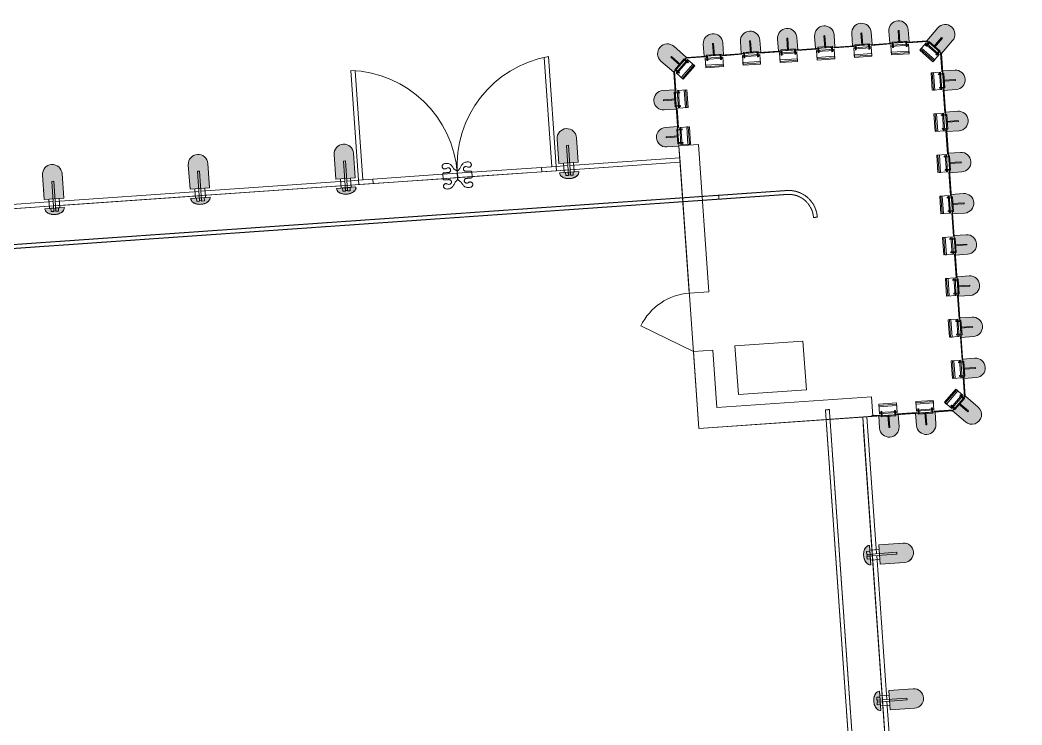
# Model space of a CAD drawing. Header units: millimetres. Extents: x 306 to 836129804, y -168137 to 818603917.
# Drawn here: x 833840866 to 833851151, y 817964798 to 817972034 of the extents above; entities that cross this region are included whole.
import ezdxf

# ---------------------------------------------------------------- set-up
doc = ezdxf.new("R2010")
doc.units = ezdxf.units.MM
doc.header["$LTSCALE"] = 3
doc.linetypes.add('Overhead', pattern=[1.8, 1.2, -0.6])
for name, color, linetype, lineweight in [('A-200-M_WALL_INT', 251, 'Continuous', 13), ('A-214-M_CURT_WALL', 251, 'Continuous', 13), ('A-215-M_CURT_PANEL', 251, 'Continuous', 13), ('A-325-M_DOOR', 251, 'Continuous', 13), ('A-325-M_DOOR__FRAME', 251, 'Continuous', 13), ('A-770-ME_FFE_SA', 251, 'Continuous', 13), ('A-770-MH_FFE_SA', 251, 'Overhead', 13), ('A-810-M_ROOMS', 251, 'Continuous', 13), ('S-280-M_COLUMN', 253, 'Continuous', 9), ('Z-060-M_DETAIL', 253, 'Continuous', 5), ('Z-060-M_LINE_MEDIUM', 253, 'Continuous', 9)]:
    doc.layers.add(name, color=color, linetype=linetype, lineweight=lineweight)
doc.layers.add('UAJ-00XREF', color=7, linetype='Continuous')
doc.layers.get('A-770-ME_FFE_SA').off()

# ---------------------------------------------------------------- blocks, each defined once
blk = doc.blocks.new('System Panel - ARC_Glazed-33859204-0300')
at = {"layer": 'A-215-M_CURT_PANEL', "lineweight": 9}
for p, q in [((-709, 44), (699, 44)), ((-709, 0), (-709, 44)), ((699, 0), (-709, 0))]:
    blk.add_line(p, q, dxfattribs=at)
blk = doc.blocks.new('System Panel - ARC_Glazed-33040137-0300')
at = {"layer": 'A-215-M_CURT_PANEL', "lineweight": 9}
for p, q in [((-740, 44), (740, 44)), ((740, 0), (-740, 0))]:
    blk.add_line(p, q, dxfattribs=at)
blk = doc.blocks.new('System Panel - ARC_Glazed-33859203-0300')
at = {"layer": 'A-215-M_CURT_PANEL', "lineweight": 9}
for p, q in [((-704.45, 44), (704.45, 44)), ((704.45, 0), (704.45, 44)), ((704.45, 0), (-704.45, 0))]:
    blk.add_line(p, q, dxfattribs=at)
blk = doc.blocks.new('Circular Mullion - Type A-V118-0300')
at = {"layer": 'Z-060-M_DETAIL'}
h = blk.add_hatch(dxfattribs=at)
h.set_pattern_fill('FP_74', color=256, style=0, pattern_type=2)
h.set_pattern_definition([(225, (43916.26, 48831.8), (502.894, -502.894), []), (225, (43154.26, 48831.8), (502.894, -502.894), [])])
h.paths.add_polyline_path([(10, -44), (10, -73), (-10, -73), (-10, 23), (10, 23), (10, 0)], flags=0)
at = {"layer": 'Z-060-M_LINE_MEDIUM', "lineweight": 5}
h = blk.add_hatch(color=256, dxfattribs=at)
h.paths.add_polyline_path([(100, -323), (97, -349), (81, -380), (71, -394), (50, -410), (26, -420), (0, -423), (-26, -420), (-50, -410), (-71, -394), (-87, -373), (-87, -373), (-97, -349), (-100, -323), (-100, -73), (100, -73)], flags=0)
h.paths.add_polyline_path([(100, 23), (-100, 24), (-94, 45), (-81, 63), (-62, 76), (-40, 84), (-10, 89), (10, 89), (20, 89), (40, 84), (65, 73), (88, 55), (94, 45), (100, 24)], flags=0)
at = {"layer": 'Z-060-M_DETAIL'}
for p, q in [((-100, 23), (100, 23)), ((-52, -73), (-52, 23)), ((-10, 57), (-39, 57)), ((-39, 57), (-39, 23)), ((-39, 23), (-10, 23)), ((-10, 23), (-10, 57)), ((39, 57), (10, 57)), ((10, 57), (10, 23)), ((10, 23), (39, 23)), ((39, 23), (39, 57)), ((52, -73), (52, 23)), ((100, -73), (-100, -73)), ((-100, -73), (-100, -323)), ((100, -323), (100, -73))]:
    blk.add_line(p, q, dxfattribs=at)
for centre, radius, start, end in [((-45, 21), 55.2, 130.5224, 177.4776), ((-11, -19), 107, 105.6955, 130.5224), ((0, -59), 149, 90.1513, 105.6955), ((0, -59), 149, 74.3045, 89.8487), ((11, -19), 107, 49.4776, 74.3045), ((45, 21), 55.2, 2.5224, 49.4776), ((0, -323), 100, 180, 360)]:
    blk.add_arc(centre, radius, start, end, dxfattribs=at)
at = {"layer": 'Z-060-M_LINE_MEDIUM'}
for p, q in [((10, 53), (-10, 53)), ((-10, 53), (-10, -252)), ((10, -252), (10, 53)), ((-10, -252), (10, -252))]:
    blk.add_line(p, q, dxfattribs=at)
blk = doc.blocks.new('Circular Mullion - CERAMIC_MULLIONS LEARNING CENTER-V119-0300')
at = {"layer": 'Z-060-M_DETAIL'}
h = blk.add_hatch(dxfattribs=at)
h.set_pattern_fill('FP_75', color=256, style=0, pattern_type=2)
h.set_pattern_definition([(225, (43916.26, 48831.8), (141.42136, -141.42136), [])])
h.paths.add_polyline_path([(81, -380), (71, -394), (50, -410), (26, -420), (0, -423), (-26, -420), (-50, -410), (-71, -394), (-87, -373), (-97, -349), (-100, -323), (-99, -330), (-97, -349), (-87, -374), (-71, -394), (-50, -410), (-26, -420), (0, -423), (26, -420), (50, -410), (71, -394), (76, -387)], flags=0)
h.paths.add_polyline_path([(87, -373), (87, -374), (87, -374)], flags=0)
h.paths.add_polyline_path([(-10, 23), (-10, 23), (-10, 23)], flags=0)
at = {"layer": 'A-214-M_CURT_WALL', "lineweight": 9}
for p, q in [((-100, 23), (-10, 23)), ((10, 23), (100, 23))]:
    blk.add_line(p, q, dxfattribs=at)
for centre, radius, start, end in [((-51, 23), 48.6, 153.7925, 177.959), ((-51, 23), 48.6, 147.1683, 150.7998), ((-33, 11), 70.7, 125.0086, 130.3805), ((-10, -22), 111, 120.1411, 125.0086), ((-10, -22), 111, 108.2158, 116.6136), ((1, -62), 152, 100.5508, 104.7675), ((1, -62), 152, 90.2629, 97.5152), ((-1, -62), 152, 82.4848, 89.7371), ((-1, -62), 152, 75.2325, 79.4492), ((10, -22), 111, 63.3864, 71.7842), ((10, -22), 111, 54.9914, 59.8589), ((33, 11), 70.7, 49.6195, 54.9914), ((51, 23), 48.6, 29.2002, 32.8317), ((51, 23), 48.6, 2.041, 26.2075)]:
    blk.add_arc(centre, radius, start, end, dxfattribs=at)
blk = doc.blocks.new('Circular Mullion - Type A-V120-0300')
at = {"layer": 'Z-060-M_LINE_MEDIUM', "lineweight": 5}
h = blk.add_hatch(color=256, dxfattribs=at)
h.paths.add_polyline_path([(100, -73), (100, -323), (97, -349), (87, -373), (71, -394), (50, -410), (26, -420), (0, -423), (-26, -420), (-50, -410), (-71, -394), (-87, -373), (-87, -373), (-97, -349), (-100, -323), (-100, -73), (10, -73)], flags=0)
h.paths.add_polyline_path([(100, 23), (-100, 24), (-94, 45), (-81, 63), (-62, 76), (-40, 84), (-10, 89), (10, 89), (20, 89), (40, 84), (65, 73), (85, 59), (94, 45), (100, 24)], flags=0)
at = {"layer": 'Z-060-M_DETAIL'}
for p, q in [((-100, 23), (100, 23)), ((-52, -73), (-52, 23)), ((-10, 57), (-39, 57)), ((-39, 57), (-39, 23)), ((-39, 23), (-10, 23)), ((-10, 23), (-10, 57)), ((39, 57), (10, 57)), ((10, 57), (10, 23)), ((10, 23), (39, 23)), ((39, 23), (39, 57)), ((52, -73), (52, 23)), ((100, -73), (-100, -73)), ((-100, -73), (-100, -323)), ((100, -323), (100, -73))]:
    blk.add_line(p, q, dxfattribs=at)
for centre, radius, start, end in [((-45, 21), 55.2, 130.5224, 177.4776), ((-11, -19), 107, 105.6955, 130.5224), ((0, -59), 149, 90.1513, 105.6955), ((0, -59), 149, 74.3045, 89.8487), ((11, -19), 107, 49.4776, 74.3045), ((45, 21), 55.2, 2.5224, 49.4776), ((0, -323), 100, 180, 360)]:
    blk.add_arc(centre, radius, start, end, dxfattribs=at)
at = {"layer": 'Z-060-M_LINE_MEDIUM'}
for p, q in [((10, 53), (-10, 53)), ((-10, 53), (-10, -252)), ((10, -252), (10, 53)), ((-10, -252), (10, -252))]:
    blk.add_line(p, q, dxfattribs=at)
blk = doc.blocks.new('Circular Mullion - CERAMIC_MULLIONS LEARNING CENTER-V121-0300')
at = {"layer": 'Z-060-M_DETAIL'}
h = blk.add_hatch(dxfattribs=at)
h.set_pattern_fill('FP_76', color=256, style=0, pattern_type=2)
h.set_pattern_definition([(225, (42416.26, 48831.8), (141.42136, -141.42136), [])])
h.paths.add_polyline_path([(87, -373), (87, -374), (71, -394), (50, -410), (26, -420), (0, -423), (-26, -420), (-50, -410), (-71, -394), (-87, -373), (-97, -349), (-100, -323), (-100, -323), (-97, -349), (-87, -374), (-71, -394), (-50, -410), (-26, -420), (0, -423), (26, -420), (50, -410), (71, -394), (87, -374)], flags=0)
at = {"layer": 'A-214-M_CURT_WALL', "lineweight": 9}
for p, q in [((-100, 23), (-10, 23)), ((10, 23), (100, 23))]:
    blk.add_line(p, q, dxfattribs=at)
for centre, radius, start, end in [((-51, 23), 48.6, 153.7925, 177.959), ((-51, 23), 48.6, 147.1683, 150.7998), ((-33, 11), 70.7, 125.0086, 130.3805), ((-10, -22), 111, 120.1411, 125.0086), ((-10, -22), 111, 108.2158, 116.6136), ((1, -62), 152, 100.5508, 104.7675), ((1, -62), 152, 90.2629, 97.5152), ((-1, -62), 152, 82.4848, 89.7371), ((-1, -62), 152, 75.2325, 79.4492), ((10, -22), 111, 63.3864, 71.7842), ((10, -22), 111, 54.9914, 59.8589), ((33, 11), 70.7, 49.6195, 54.9914), ((51, 23), 48.6, 29.2002, 32.8317), ((51, 23), 48.6, 2.041, 26.2075)]:
    blk.add_arc(centre, radius, start, end, dxfattribs=at)
blk = doc.blocks.new('System Panel - ARC_Glazed-40916114-0300')
at = {"layer": 'A-215-M_CURT_PANEL', "lineweight": 9}
for p, q in [((-571.2, 44), (561.2, 44)), ((-571.2, 0), (-571.2, 44)), ((561.2, 0), (-571.2, 0))]:
    blk.add_line(p, q, dxfattribs=at)
blk = doc.blocks.new('System Panel - ARC_Glazed-40916108-0300')
at = {"layer": 'A-215-M_CURT_PANEL', "lineweight": 9}
for p, q in [((-561.2, 44), (571.2, 44)), ((571.2, 0), (-561.2, 0)), ((571.2, 0), (571.2, 44))]:
    blk.add_line(p, q, dxfattribs=at)
blk = doc.blocks.new('System Panel - ARC_Glazed-29530594-0300')
at = {"layer": 'A-215-M_CURT_PANEL', "lineweight": 9}
for p, q in [((-740, 44), (740, 44)), ((740, 0), (-740, 0))]:
    blk.add_line(p, q, dxfattribs=at)
blk = doc.blocks.new('DCW_04 - L_GF_CHECK IN DOUBLE DOOR-33040113-0300')
at = {"layer": 'A-325-M_DOOR', "lineweight": 9}
for p, q in [((-1017, 0), (-1138, 0)), ((-867, 0), (-1017, 0)), ((-1017, 0), (-1017, -45)), ((-1017, -45), (-1017, 0)), ((-867, -45), (-867, 0)), ((-150, 0), (-150, -45)), ((-1, -45), (-1, 0)), ((1, 0), (1, -45)), ((150, -45), (150, 0)), ((1018, 0), (868, 0)), ((868, 0), (868, -45)), ((1018, -45), (1018, 0)), ((1138, 0), (1018, 0)), ((1018, 0), (1018, -45)), ((-1138, -45), (-1017, -45)), ((-1017, -45), (-867, -45)), ((868, -45), (1018, -45)), ((1018, -45), (1138, -45))]:
    blk.add_line(p, q, dxfattribs=at)
at = {"layer": 'A-325-M_DOOR'}
for p, q in [((-1017, -45), (-972, -45)), ((-1017, -1174), (-1017, -45)), ((-972, -1168), (-972, -45)), ((-151, 0), (-1, 0)), ((0, -45), (-150, -45)), ((1, 0), (151, 0)), ((151, -45), (1, -45)), ((1018, -45), (973, -45)), ((973, -1168), (973, -45)), ((1018, -1174), (1018, -45))]:
    blk.add_line(p, q, dxfattribs=at)
at = {"layer": 'A-325-M_DOOR', "flags": 128}
for points in [[(-1, 0), (-1, 8), (-2, 16), (-5, 24), (-11, 29), (-18, 34), (-24, 40), (-29, 46), (-34, 53), (-38, 60), (-42, 67), (-47, 74), (-51, 81), (-56, 87), (-62, 93), (-69, 98), (-76, 102), (-84, 105), (-92, 107), (-100, 109), (-108, 109), (-116, 109), (-124, 108), (-132, 106), (-139, 102)], [(139, 102), (132, 106), (124, 108), (116, 109), (108, 109), (100, 109), (92, 107), (84, 105), (76, 102), (69, 98), (62, 93), (56, 87), (51, 81), (47, 74), (42, 67), (38, 60), (34, 53), (29, 46), (24, 40), (18, 34), (11, 29), (5, 24), (2, 16), (1, 8), (1, 0)], [(-139, 102), (-142, 100), (-144, 97), (-146, 95), (-148, 92), (-149, 89), (-150, 85), (-151, 82), (-151, 79), (-150, 75), (-150, 72), (-149, 69), (-147, 66), (-145, 64), (-143, 61), (-141, 59), (-138, 57), (-135, 55), (-132, 54), (-128, 54), (-125, 53), (-122, 53), (-118, 54), (-115, 55), (-112, 56)], [(-89, 14), (-92, 14), (-95, 14), (-98, 14), (-101, 14), (-103, 14), (-106, 14), (-109, 14), (-112, 14), (-115, 14), (-118, 14), (-121, 14), (-124, 14), (-127, 14), (-130, 14), (-132, 14), (-135, 13), (-138, 13), (-141, 13), (-144, 12), (-146, 10), (-148, 8), (-150, 6), (-150, 3), (-151, 0)], [(-112, 56), (-105, 59), (-97, 62), (-89, 62)], [(-89, 62), (-86, 62), (-84, 61), (-81, 60), (-78, 59), (-75, 57), (-73, 55), (-71, 52), (-69, 50), (-68, 47), (-67, 44), (-66, 41), (-66, 38), (-66, 35), (-67, 33), (-68, 30), (-69, 27), (-71, 24), (-73, 22), (-75, 19), (-78, 18), (-80, 16), (-83, 15), (-86, 15), (-89, 14)], [(89, 14), (86, 15), (83, 15), (80, 16), (78, 18), (75, 19), (73, 22), (71, 24), (69, 27), (68, 30), (67, 33), (66, 35), (66, 38), (66, 41), (67, 44), (68, 47), (69, 50), (71, 52), (73, 55), (75, 57), (78, 59), (81, 60), (84, 61), (86, 62), (89, 62)], [(89, 62), (97, 62), (105, 59), (112, 56)], [(151, 0), (150, 3), (150, 6), (148, 8), (146, 10), (144, 12), (141, 13), (138, 13), (135, 13), (132, 14), (130, 14), (127, 14), (124, 14), (121, 14), (118, 14), (115, 14), (112, 14), (109, 14), (106, 14), (103, 14), (101, 14), (98, 14), (95, 14), (92, 14), (89, 14)], [(112, 56), (115, 55), (118, 54), (122, 53), (125, 53), (128, 54), (132, 54), (135, 55), (138, 57), (141, 59), (143, 61), (145, 64), (147, 66), (149, 69), (150, 72), (150, 75), (151, 79), (151, 82), (150, 85), (149, 89), (148, 92), (146, 95), (144, 97), (142, 100), (139, 102)], [(-150, -45), (-150, -48), (-149, -51), (-148, -53), (-146, -55), (-143, -57), (-140, -58), (-137, -58), (-135, -58), (-132, -59), (-129, -59), (-126, -59), (-123, -59), (-120, -59), (-117, -59), (-114, -59), (-111, -59), (-108, -59), (-106, -59), (-103, -59), (-100, -59), (-97, -59), (-94, -59), (-91, -59), (-88, -59)], [(-112, -101), (-114, -100), (-118, -99), (-121, -98), (-124, -98), (-128, -99), (-131, -99), (-134, -100), (-137, -102), (-140, -104), (-143, -106), (-145, -109), (-146, -111), (-148, -114), (-149, -117), (-150, -120), (-150, -124), (-150, -127), (-149, -130), (-148, -134), (-147, -137), (-145, -140), (-143, -142), (-141, -145), (-138, -147)], [(-138, -147), (-131, -151), (-123, -153), (-115, -154), (-107, -154), (-99, -154), (-91, -152), (-83, -150), (-75, -147), (-68, -143), (-62, -138), (-56, -132), (-50, -126), (-46, -119), (-41, -112), (-37, -105), (-33, -98), (-28, -91), (-23, -85), (-17, -79), (-11, -74), (-4, -69), (-1, -61), (0, -53), (0, -45)], [(-88, -107), (-96, -107), (-104, -104), (-112, -101)], [(-88, -59), (-85, -60), (-82, -60), (-80, -61), (-77, -63), (-74, -64), (-72, -67), (-70, -69), (-68, -72), (-67, -75), (-66, -78), (-65, -80), (-65, -83), (-65, -86), (-66, -89), (-67, -92), (-68, -95), (-70, -97), (-72, -100), (-74, -102), (-77, -104), (-80, -105), (-83, -106), (-86, -107), (-88, -107)], [(1, -45), (1, -53), (2, -61), (5, -69), (11, -74), (18, -79), (24, -85), (29, -91), (34, -98), (38, -105), (42, -112), (47, -119), (51, -126), (56, -132), (62, -138), (69, -143), (76, -147), (84, -150), (92, -152), (100, -154), (108, -154), (116, -154), (124, -153), (132, -151), (139, -147)], [(89, -107), (86, -107), (84, -106), (81, -105), (78, -104), (75, -102), (73, -100), (71, -97), (69, -95), (68, -92), (67, -89), (66, -86), (66, -83), (66, -80), (67, -78), (68, -75), (69, -72), (71, -69), (73, -67), (75, -64), (78, -63), (80, -61), (83, -60), (86, -60), (89, -59)], [(89, -59), (92, -59), (95, -59), (98, -59), (101, -59), (103, -59), (106, -59), (109, -59), (112, -59), (115, -59), (118, -59), (121, -59), (124, -59), (127, -59), (130, -59), (132, -59), (135, -58), (138, -58), (141, -58), (144, -57), (146, -55), (148, -53), (150, -51), (150, -48), (151, -45)], [(112, -101), (105, -104), (97, -107), (89, -107)], [(139, -147), (142, -145), (144, -142), (146, -140), (148, -137), (149, -134), (150, -130), (151, -127), (151, -124), (150, -120), (150, -117), (149, -114), (147, -111), (145, -109), (143, -106), (141, -104), (138, -102), (135, -100), (132, -99), (128, -99), (125, -98), (122, -98), (118, -99), (115, -100), (112, -101)]]:
    blk.add_lwpolyline(points, dxfattribs=at)
at = {"layer": 'A-325-M_DOOR'}
for centre, start, end in [((-1135, -45), 275.9314, 0), ((1135, -45), 180, 264.0739)]:
    blk.add_arc(centre, 1135, start, end, dxfattribs=at)
at = {"layer": 'A-325-M_DOOR__FRAME'}
for p, q in [((-151, 0), (-867, 0)), ((-867, 0), (-867, -45)), ((-1, -45), (-1, 0)), ((1, 0), (1, -45)), ((868, 0), (151, 0)), ((868, -45), (868, 0)), ((-867, -45), (-150, -45)), ((151, -45), (868, -45))]:
    blk.add_line(p, q, dxfattribs=at)
blk = doc.blocks.new('Circular Mullion - Type A-V135-0300')
at = {"layer": 'Z-060-M_DETAIL'}
h = blk.add_hatch(dxfattribs=at)
h.set_pattern_fill('FP_93', color=256, style=0, pattern_type=2)
h.set_pattern_definition([(315, (-42207.8, 48076.6), (502.894, 502.894), []), (315, (-42207.8, 47314.6), (502.894, 502.894), [])])
h.paths.add_polyline_path([(10, 23), (10, -73), (-10, -73), (-10, 23), (0, 23)], flags=0)
at = {"layer": 'Z-060-M_LINE_MEDIUM', "lineweight": 5}
h = blk.add_hatch(color=256, dxfattribs=at)
h.paths.add_polyline_path([(0, 90), (28, 87), (40, 84), (65, 73), (85, 59), (94, 45), (100, 23), (-100, 24), (-94, 45), (-81, 63), (-62, 76), (-40, 84), (-10, 89)], flags=0)
h.paths.add_polyline_path([(28, -73), (100, -73), (100, -324), (97, -349), (87, -373), (71, -394), (50, -410), (26, -420), (0, -423), (-26, -420), (-50, -410), (-71, -394), (-87, -373), (-97, -343), (-100, -324), (-100, -323), (-100, -73), (10, -73)], flags=0)
at = {"layer": 'Z-060-M_DETAIL'}
for p, q in [((-100, 23), (100, 23)), ((-52, -73), (-52, 23)), ((-10, 57), (-39, 57)), ((-39, 57), (-39, 23)), ((-39, 23), (-10, 23)), ((-10, 23), (-10, 57)), ((39, 57), (10, 57)), ((10, 57), (10, 23)), ((10, 23), (39, 23)), ((39, 23), (39, 57)), ((52, -73), (52, 23)), ((100, -73), (-100, -73)), ((-100, -73), (-100, -324)), ((100, -324), (100, -73))]:
    blk.add_line(p, q, dxfattribs=at)
for centre, radius, start, end in [((-45, 21), 55.2, 130.5224, 177.4776), ((-11, -19), 107, 105.6955, 130.5224), ((0, -59), 149, 90.1513, 105.6955), ((0, -59), 149, 74.3045, 89.8487), ((11, -19), 107, 49.4776, 74.3045), ((45, 21), 55.2, 2.5224, 49.4776), ((0, -324), 100, 180, 360)]:
    blk.add_arc(centre, radius, start, end, dxfattribs=at)
at = {"layer": 'Z-060-M_LINE_MEDIUM'}
for p, q in [((10, 53), (-10, 53)), ((-10, 53), (-10, -252)), ((10, -252), (10, 53)), ((-10, -252), (10, -252))]:
    blk.add_line(p, q, dxfattribs=at)
blk = doc.blocks.new('Circular Mullion - CERAMIC_MULLIONS LEARNING CENTER-27652629-0300')
at = {"layer": 'Z-060-M_DETAIL'}
h = blk.add_hatch(dxfattribs=at)
h.set_pattern_fill('FP_94', color=256, style=0, pattern_type=2)
h.set_pattern_definition([(315, (-42207.78, 48076.61), (141.42136, 141.42136), [])])
h.paths.add_polyline_path([(95, 44), (99, 32), (96, 41)], flags=0)
h.paths.add_polyline_path([(71, -394), (71, -394), (71, -394)], flags=0)
h.paths.add_polyline_path([(-100, -73), (-100, -324), (-97, -349), (-87, -374), (-71, -394), (-50, -410), (-26, -420), (0, -423), (28, -419), (50, -410), (50, -410), (26, -420), (0, -423), (-26, -420), (-50, -410), (-71, -394), (-87, -373), (-97, -343), (-100, -323), (-100, -73)], flags=0)
at = {"layer": 'A-214-M_CURT_WALL', "lineweight": 9}
for p, q in [((-100, 23), (-10, 23)), ((10, 23), (100, 23))]:
    blk.add_line(p, q, dxfattribs=at)
for centre, radius, start, end in [((-51, 23), 48.6, 153.7925, 177.959), ((-51, 23), 48.6, 147.1683, 150.7998), ((-33, 11), 70.7, 125.0086, 130.3805), ((-10, -22), 111, 120.1411, 125.0086), ((-10, -22), 111, 108.2158, 116.6136), ((1, -62), 152, 100.5508, 104.7675), ((1, -62), 152, 90.2629, 97.5152), ((-1, -62), 152, 82.4848, 89.7371), ((-1, -62), 152, 75.2325, 78.9802), ((10, -22), 111, 63.3864, 71.7842), ((10, -22), 111, 54.9914, 59.8589), ((33, 11), 70.7, 49.6195, 54.9914), ((51, 23), 48.6, 29.2002, 32.8317), ((51, 23), 48.6, 2.041, 26.2075)]:
    blk.add_arc(centre, radius, start, end, dxfattribs=at)
blk = doc.blocks.new('Circular Mullion - Type A-V136-0300')
at = {"layer": 'Z-060-M_LINE_MEDIUM', "lineweight": 5}
h = blk.add_hatch(color=256, dxfattribs=at)
h.paths.add_polyline_path([(0, 90), (20, 89), (40, 84), (65, 73), (85, 59), (94, 45), (100, 23), (-100, 24), (-94, 45), (-81, 63), (-62, 76), (-40, 84), (-10, 89)], flags=0)
h.paths.add_polyline_path([(10, -73), (100, -73), (100, -324), (97, -349), (87, -373), (71, -394), (50, -410), (26, -420), (0, -423), (-26, -420), (-50, -410), (-71, -394), (-87, -373), (-97, -349), (-100, -324), (-100, -323), (-100, -73), (-10, -73)], flags=0)
at = {"layer": 'Z-060-M_DETAIL'}
for p, q in [((-100, 23), (100, 23)), ((-52, -73), (-52, 23)), ((-10, 57), (-39, 57)), ((-39, 57), (-39, 23)), ((-39, 23), (-10, 23)), ((-10, 23), (-10, 57)), ((39, 57), (10, 57)), ((10, 57), (10, 23)), ((10, 23), (39, 23)), ((39, 23), (39, 57)), ((52, -73), (52, 23)), ((100, -73), (-100, -73)), ((-100, -73), (-100, -324)), ((100, -324), (100, -73))]:
    blk.add_line(p, q, dxfattribs=at)
for centre, radius, start, end in [((-45, 21), 55.2, 130.5224, 177.4776), ((-11, -19), 107, 105.6955, 130.5224), ((0, -59), 149, 90.1513, 105.6955), ((0, -59), 149, 74.3045, 89.8487), ((11, -19), 107, 49.4776, 74.3045), ((45, 21), 55.2, 2.5224, 49.4776), ((0, -324), 100, 180, 360)]:
    blk.add_arc(centre, radius, start, end, dxfattribs=at)
at = {"layer": 'Z-060-M_LINE_MEDIUM'}
for p, q in [((10, 53), (-10, 53)), ((-10, 53), (-10, -252)), ((10, -252), (10, 53)), ((-10, -252), (10, -252))]:
    blk.add_line(p, q, dxfattribs=at)
blk = doc.blocks.new('Circular Mullion - CERAMIC_MULLIONS LEARNING CENTER-V137-0300')
at = {"layer": 'Z-060-M_DETAIL'}
h = blk.add_hatch(dxfattribs=at)
h.set_pattern_fill('FP_95', color=256, style=0, pattern_type=2)
h.set_pattern_definition([(315, (-43707.78, 48076.61), (141.42136, 141.42136), [])])
h.paths.add_polyline_path([(95, 44), (99, 32), (96, 41)], flags=0)
h.paths.add_polyline_path([(100, 23), (99, 23), (99, 23)], flags=0)
h.paths.add_polyline_path([(-100, -73), (-100, -324), (-97, -349), (-87, -374), (-71, -394), (-50, -410), (-26, -420), (0, -423), (26, -420), (50, -410), (71, -394), (71, -394), (50, -410), (26, -420), (0, -423), (-26, -420), (-50, -410), (-71, -394), (-87, -373), (-97, -349), (-100, -323), (-100, -73)], flags=0)
at = {"layer": 'A-214-M_CURT_WALL', "lineweight": 9}
for p, q in [((-100, 23), (-10, 23)), ((10, 23), (100, 23))]:
    blk.add_line(p, q, dxfattribs=at)
for centre, radius, start, end in [((-51, 23), 48.6, 153.7925, 177.959), ((-51, 23), 48.6, 147.1683, 150.7998), ((-33, 11), 70.7, 125.0086, 130.3805), ((-10, -22), 111, 120.1411, 125.0086), ((-10, -22), 111, 108.2158, 116.6136), ((1, -62), 152, 100.5508, 104.7675), ((1, -62), 152, 90.2629, 97.5152), ((-1, -62), 152, 82.4848, 89.7371), ((-1, -62), 152, 75.2325, 79.4492), ((10, -22), 111, 63.3864, 71.7842), ((10, -22), 111, 54.9914, 59.8589), ((33, 11), 70.7, 49.6195, 54.9914), ((51, 23), 48.6, 29.2002, 32.8317), ((51, 23), 48.6, 2.041, 26.2075)]:
    blk.add_arc(centre, radius, start, end, dxfattribs=at)
blk = doc.blocks.new('Circular Mullion - Type A-V138-0300')
at = {"layer": 'Z-060-M_DETAIL'}
h = blk.add_hatch(dxfattribs=at)
h.set_pattern_fill('FP_96', color=256, style=0, pattern_type=2)
h.set_pattern_definition([(315, (-46002.8, 48076.6), (502.894, 502.894), []), (315, (-46002.8, 47314.6), (502.894, 502.894), [])])
h.paths.add_polyline_path([(10, 23), (10, -73), (-10, -73), (-10, 23), (0, 23)], flags=0)
at = {"layer": 'Z-060-M_LINE_MEDIUM', "lineweight": 5}
h = blk.add_hatch(color=256, dxfattribs=at)
h.paths.add_polyline_path([(0, 90), (20, 89), (40, 84), (65, 73), (85, 59), (94, 45), (100, 23), (-100, 24), (-94, 45), (-81, 63), (-62, 76), (-40, 84), (-7, 90)], flags=0)
h.paths.add_polyline_path([(100, -73), (100, -324), (97, -349), (87, -373), (71, -394), (50, -410), (26, -420), (-7, -423), (-26, -420), (-50, -410), (-71, -394), (-87, -373), (-97, -349), (-100, -324), (-100, -323), (-100, -73), (10, -73)], flags=0)
at = {"layer": 'Z-060-M_DETAIL'}
for p, q in [((-100, 23), (100, 23)), ((-52, -73), (-52, 23)), ((-10, 57), (-39, 57)), ((-39, 57), (-39, 23)), ((-39, 23), (-10, 23)), ((-10, 23), (-10, 57)), ((39, 57), (10, 57)), ((10, 57), (10, 23)), ((10, 23), (39, 23)), ((39, 23), (39, 57)), ((52, -73), (52, 23)), ((100, -73), (-100, -73)), ((-100, -73), (-100, -324)), ((100, -324), (100, -73))]:
    blk.add_line(p, q, dxfattribs=at)
for centre, radius, start, end in [((-45, 21), 55.2, 130.5224, 177.4776), ((-11, -19), 107, 105.6955, 130.5224), ((0, -59), 149, 90.1513, 105.6955), ((0, -59), 149, 74.3045, 89.8487), ((11, -19), 107, 49.4776, 74.3045), ((45, 21), 55.2, 2.5224, 49.4776), ((0, -324), 100, 180, 360)]:
    blk.add_arc(centre, radius, start, end, dxfattribs=at)
at = {"layer": 'Z-060-M_LINE_MEDIUM'}
for p, q in [((10, 53), (-10, 53)), ((-10, 53), (-10, -252)), ((10, -252), (10, 53)), ((-10, -252), (10, -252))]:
    blk.add_line(p, q, dxfattribs=at)
blk = doc.blocks.new('Circular Mullion - CERAMIC_MULLIONS LEARNING CENTER-V139-0300')
at = {"layer": 'Z-060-M_DETAIL'}
h = blk.add_hatch(dxfattribs=at)
h.set_pattern_fill('FP_97', color=256, style=0, pattern_type=2)
h.set_pattern_definition([(315, (-46002.8, 48076.61), (141.42136, 141.42136), [])])
h.paths.add_polyline_path([(95, 44), (99, 32), (96, 41)], flags=0)
h.paths.add_polyline_path([(-100, -73), (-100, -73), (-100, -324), (-97, -349), (-87, -374), (-71, -394), (-50, -410), (-26, -420), (0, -423), (26, -420), (50, -410), (71, -394), (71, -394), (50, -410), (26, -420), (-7, -423), (-26, -420), (-50, -410), (-71, -394), (-87, -373), (-97, -349), (-100, -323)], flags=0)
at = {"layer": 'A-214-M_CURT_WALL', "lineweight": 9}
for p, q in [((-100, 23), (-10, 23)), ((10, 23), (100, 23))]:
    blk.add_line(p, q, dxfattribs=at)
for centre, radius, start, end in [((-51, 23), 48.6, 153.7925, 177.959), ((-51, 23), 48.6, 147.1683, 150.7998), ((-33, 11), 70.7, 125.0086, 130.3805), ((-10, -22), 111, 120.1411, 125.0086), ((-10, -22), 111, 108.2158, 116.6136), ((1, -62), 152, 100.5508, 104.7675), ((1, -62), 152, 90.2629, 97.5152), ((-1, -62), 152, 82.4848, 89.7371), ((-1, -62), 152, 75.2325, 79.4492), ((10, -22), 111, 63.3864, 71.7842), ((10, -22), 111, 54.9914, 59.8589), ((33, 11), 70.7, 49.6195, 54.9914), ((51, 23), 48.6, 29.2002, 32.8317), ((51, 23), 48.6, 2.041, 26.2075)]:
    blk.add_arc(centre, radius, start, end, dxfattribs=at)
blk = doc.blocks.new('Circular Mullion - Type A-V140-0300')
at = {"layer": 'Z-060-M_LINE_MEDIUM', "lineweight": 5}
h = blk.add_hatch(color=256, dxfattribs=at)
h.paths.add_polyline_path([(0, 90), (20, 89), (40, 84), (65, 73), (85, 59), (94, 45), (100, 23), (-100, 24), (-94, 45), (-81, 63), (-62, 76), (-40, 84), (-10, 89)], flags=0)
h.paths.add_polyline_path([(10, -73), (100, -73), (100, -324), (97, -349), (87, -373), (71, -394), (50, -410), (26, -420), (0, -423), (-26, -420), (-50, -410), (-71, -394), (-87, -373), (-97, -349), (-100, -324), (-100, -323), (-100, -73), (-83, -73)], flags=0)
at = {"layer": 'Z-060-M_DETAIL'}
for p, q in [((-100, 23), (100, 23)), ((-52, -73), (-52, 23)), ((-10, 57), (-39, 57)), ((-39, 57), (-39, 23)), ((-39, 23), (-10, 23)), ((-10, 23), (-10, 57)), ((39, 57), (10, 57)), ((10, 57), (10, 23)), ((10, 23), (39, 23)), ((39, 23), (39, 57)), ((52, -73), (52, 23)), ((100, -73), (-100, -73)), ((-100, -73), (-100, -324)), ((100, -324), (100, -73))]:
    blk.add_line(p, q, dxfattribs=at)
for centre, radius, start, end in [((-45, 21), 55.2, 130.5224, 177.4776), ((-11, -19), 107, 105.6955, 130.5224), ((0, -59), 149, 90.1513, 105.6955), ((0, -59), 149, 74.3045, 89.8487), ((11, -19), 107, 49.4776, 74.3045), ((45, 21), 55.2, 2.5224, 49.4776), ((0, -324), 100, 180, 360)]:
    blk.add_arc(centre, radius, start, end, dxfattribs=at)
at = {"layer": 'Z-060-M_LINE_MEDIUM'}
for p, q in [((10, 53), (-10, 53)), ((-10, 53), (-10, -252)), ((10, -252), (10, 53)), ((-10, -252), (10, -252))]:
    blk.add_line(p, q, dxfattribs=at)
blk = doc.blocks.new('Circular Mullion - CERAMIC_MULLIONS LEARNING CENTER-V141-0300')
at = {"layer": 'Z-060-M_DETAIL'}
h = blk.add_hatch(dxfattribs=at)
h.set_pattern_fill('FP_98', color=256, style=0, pattern_type=2)
h.set_pattern_definition([(315, (-40707.78, 48076.61), (141.42136, 141.42136), [])])
h.paths.add_polyline_path([(95, 44), (99, 32), (96, 41)], flags=0)
h.paths.add_polyline_path([(-100, -73), (-100, -73), (-100, -324), (-97, -349), (-83, -378), (-71, -394), (-50, -410), (-26, -420), (0, -423), (26, -420), (50, -410), (71, -394), (71, -394), (50, -410), (26, -420), (0, -423), (-26, -420), (-50, -410), (-71, -394), (-87, -373), (-97, -349), (-100, -323), (-100, -176)], flags=0)
at = {"layer": 'A-214-M_CURT_WALL', "lineweight": 9}
for p, q in [((-100, 23), (-10, 23)), ((10, 23), (100, 23))]:
    blk.add_line(p, q, dxfattribs=at)
for centre, radius, start, end in [((-51, 23), 48.6, 153.7925, 177.959), ((-51, 23), 48.6, 147.1683, 150.7998), ((-33, 11), 70.7, 125.0086, 130.3805), ((-10, -22), 111, 120.1411, 125.0086), ((-10, -22), 111, 108.2158, 116.6136), ((1, -62), 152, 100.5508, 104.7675), ((1, -62), 152, 90.2629, 97.5152), ((-1, -62), 152, 82.4848, 89.7371), ((-1, -62), 152, 75.2325, 79.4492), ((10, -22), 111, 63.3864, 71.7842), ((10, -22), 111, 54.9914, 59.8589), ((33, 11), 70.7, 49.6195, 54.9914), ((51, 23), 48.6, 29.2002, 32.8317), ((51, 23), 48.6, 2.041, 26.2075)]:
    blk.add_arc(centre, radius, start, end, dxfattribs=at)
blk = doc.blocks.new('ARC_CWP_PERFORATED METAL_STRAIGHT - ARC_CWP_PERFORATED METAL_STRAIGHT-39977549-0300')
at = {"layer": 'A-215-M_CURT_PANEL', "lineweight": 9}
for p, q in [((-98, -8), (100, -8)), ((100, -5), (-95, -5)), ((100, -5), (100, -8))]:
    blk.add_line(p, q, dxfattribs=at)
blk = doc.blocks.new('ARC_CWP_PERFORATED METAL_STRAIGHT - ARC_CWP_PERFORATED METAL_STRAIGHT-39453977-0300')
at = {"layer": 'A-215-M_CURT_PANEL', "lineweight": 9}
for p, q in [((-98, 8), (100, 8)), ((100, 5), (-95, 5)), ((100, 5), (100, 8))]:
    blk.add_line(p, q, dxfattribs=at)
blk = doc.blocks.new('ARC_FS_FIRE SHUTTER LATERAL SINGLE  - ARC_FS_FIRE SHUTTER LATERAL SINGLE -37666282-0300')
at = {"layer": 'A-770-MH_FFE_SA'}
for p, q in [((-5605, 275), (-5645, 275)), ((-4650, 20), (-5350, 20)), ((-4650, 20), (-4650, -20)), ((50, 20), (-4650, 20)), ((50, 20), (50, -20)), ((-4650, -20), (-5350, -20)), ((-4650, -20), (50, -20))]:
    blk.add_line(p, q, dxfattribs=at)
for radius in [295, 255]:
    blk.add_arc((-5350, 275), radius, 180, 270, dxfattribs=at)
blk = doc.blocks.new('ARC_ACCESS_PANEL_SINGLE_TIMBER_TYPE11 - 600w x 2000h-39249711-0300')
at = {"layer": 'A-325-M_DOOR'}
blk.add_line((425, -75), (125, -595), dxfattribs=at)
blk.add_arc((425, -75), 600, 180, 240, dxfattribs=at)
blk = doc.blocks.new('ARC_FS_FIRE SHUTTER LATERAL SINGLE  - ARC_FS_FIRE SHUTTER LATERAL SINGLE -37666342-0300')
at = {"layer": 'A-770-MH_FFE_SA'}
for p, q in [((-8955, 275), (-8995, 275)), ((-8000, 20), (-8700, 20)), ((-8000, 20), (-8000, -20)), ((50, 20), (-8000, 20)), ((50, 20), (50, -20)), ((-8000, -20), (-8700, -20)), ((-8000, -20), (50, -20))]:
    blk.add_line(p, q, dxfattribs=at)
for radius in [295, 255]:
    blk.add_arc((-8700, 275), radius, 180, 270, dxfattribs=at)
blk = doc.blocks.new('Circular Mullion - Perforated Mesh-26022574-0300')
at = {"layer": 'A-214-M_CURT_WALL'}
blk.add_hatch(color=256, dxfattribs=at).paths.add_polyline_path([(71, -246), (87, -225), (97, -197), (100, -175), (100, 0), (-100, 0), (-100, -175), (-97, -201), (-87, -225), (-71, -246), (-50, -262), (-26, -272), (0, -275), (26, -272), (50, -262)], flags=0)
at = {"layer": 'Z-060-M_DETAIL'}
for p, q in [((-90, 120), (90, 120)), ((-90, 21), (-90, 120)), ((90, 108), (-90, 108)), ((-90, 108), (-90, 93)), ((90, 120), (90, 21)), ((90, 93), (90, 108)), ((-100, 0), (-100, -175)), ((100, 0), (-100, 0)), ((-90, 93), (90, 93)), ((90, 33), (-90, 33)), ((90, 21), (-90, 21)), ((-75, 45), (-65, 45)), ((-75, 0), (-75, 45)), ((-65, 45), (-65, 0)), ((65, 45), (75, 45)), ((65, 0), (65, 45)), ((75, 45), (75, 0)), ((-75, 0), (-75, -10)), ((-65, 0), (-75, 0)), ((-75, -10), (75, -10)), ((-5, -125), (-5, 0)), ((5, -125), (5, 0)), ((75, 0), (65, 0)), ((75, -10), (75, 0)), ((100, -175), (100, 0)), ((5, -125), (-5, -125))]:
    blk.add_line(p, q, dxfattribs=at)
blk.add_arc((0, -175), 100, 180, 360, dxfattribs=at)
blk = doc.blocks.new('ARC_CWP_PERFORATED METAL_STRAIGHT - ARC_CWP_PERFORATED METAL_STRAIGHT-V204-0300')
at = {"layer": 'A-215-M_CURT_PANEL', "lineweight": 9}
for p, q in [((-100, 5), (-100, 8)), ((-100, 8), (98, 8)), ((95, 5), (-100, 5))]:
    blk.add_line(p, q, dxfattribs=at)
blk = doc.blocks.new('Circular Mullion - ARC_225mm CERAMIC MULLION-27539017-0300')
at = {"layer": 'Z-060-M_DETAIL', "lineweight": 9}
blk.add_hatch(color=256, dxfattribs=at).paths.add_polyline_path([(100, -125), (97, -151), (87, -175), (71, -196), (50, -212), (26, -222), (0, -225), (-26, -222), (-50, -212), (-71, -196), (-87, -175), (-97, -151), (-100, -125), (-100, 0), (100, 0)], flags=0)
at = {"layer": 'Z-060-M_DETAIL'}
for p, q in [((-90, 120), (90, 120)), ((-90, 21), (-90, 120)), ((90, 108), (-90, 108)), ((-90, 108), (-90, 93)), ((90, 120), (90, 21)), ((90, 93), (90, 108)), ((-90, 93), (90, 93)), ((90, 33), (-90, 33)), ((90, 21), (-90, 21)), ((-75, 45), (-65, 45)), ((-75, 0), (-75, 45)), ((-65, 45), (-65, 0)), ((65, 45), (75, 45)), ((65, 0), (65, 45)), ((75, 45), (75, 0)), ((-75, 0), (-75, -10)), ((-65, 0), (-75, 0)), ((-75, -10), (75, -10)), ((-5, -125), (-5, 0)), ((5, -125), (5, 0)), ((75, 0), (65, 0)), ((75, -10), (75, 0)), ((5, -125), (-5, -125))]:
    blk.add_line(p, q, dxfattribs=at)
at = {"layer": 'Z-060-M_LINE_MEDIUM'}
for p, q in [((100, 0), (-100, 0)), ((-100, 0), (-100, -125)), ((100, -125), (100, 0))]:
    blk.add_line(p, q, dxfattribs=at)
blk.add_arc((0, -125), 100, 180, 360, dxfattribs=at)
blk = doc.blocks.new('ARC_CWP_PERFORATED METAL_STRAIGHT - ARC_CWP_PERFORATED METAL_STRAIGHT-39666338-0300')
at = {"layer": 'A-215-M_CURT_PANEL', "lineweight": 9}
for p, q in [((-101, 5), (-101, 8)), ((-101, 8), (101, 8)), ((101, 5), (-101, 5)), ((101, 5), (101, 8))]:
    blk.add_line(p, q, dxfattribs=at)
blk = doc.blocks.new('ARC_CWP_PERFORATED METAL_STRAIGHT - ARC_CWP_PERFORATED METAL_STRAIGHT-39666336-0300')
at = {"layer": 'A-215-M_CURT_PANEL', "lineweight": 9}
for p, q in [((-122, 5), (-122, 8)), ((-122, 8), (122, 8)), ((122, 5), (-122, 5)), ((122, 5), (122, 8))]:
    blk.add_line(p, q, dxfattribs=at)
blk = doc.blocks.new('ARC_CWP_PERFORATED METAL_STRAIGHT - ARC_CWP_PERFORATED METAL_STRAIGHT-V205-0300')
at = {"layer": 'A-215-M_CURT_PANEL', "lineweight": 9}
for p, q in [((100, -5), (-100, -5)), ((-100, -5), (-100, -8)), ((-100, -8), (100, -8)), ((100, -5), (100, -8))]:
    blk.add_line(p, q, dxfattribs=at)
blk = doc.blocks.new('ARC_CWP_PERFORATED METAL_STRAIGHT - ARC_CWP_PERFORATED METAL_STRAIGHT-39977553-0300')
at = {"layer": 'A-215-M_CURT_PANEL', "lineweight": 9}
for p, q in [((40, -5), (-40, -5)), ((-40, -5), (-40, -8)), ((-40, -8), (40, -8)), ((40, -5), (40, -8))]:
    blk.add_line(p, q, dxfattribs=at)
blk = doc.blocks.new('ARC_CWP_PERFORATED METAL_STRAIGHT - ARC_CWP_PERFORATED METAL_STRAIGHT-V203-0300')
at = {"layer": 'A-215-M_CURT_PANEL', "lineweight": 9}
for p, q in [((-100, 5), (-100, 8)), ((-100, 8), (100, 8)), ((100, 5), (-100, 5)), ((100, 5), (100, 8))]:
    blk.add_line(p, q, dxfattribs=at)
blk = doc.blocks.new('3A35X-MAGP-P-MP-00')
at = {"layer": 'A-200-M_WALL_INT'}
for p, q in [((834427383, 817970741), (834427583, 817970755)), ((834427383, 817970741), (834427489, 817969230)), ((834427688, 817969244), (834427583, 817970755)), ((834427489, 817969230), (834427688, 817969244)), ((834427531, 817968631), (834427730, 817968645)), ((834427531, 817968631), (834427586, 817967841)), ((834427730, 817968645), (834427772, 817968055)), ((834427772, 817968055), (834429359, 817968166)), ((834429373, 817967966), (834429359, 817968166)), ((834429373, 817967966), (834427586, 817967841))]:
    blk.add_line(p, q, dxfattribs=at)
at = {"layer": 'A-810-M_ROOMS', "flags": 128}
for points in [[(834419886, 817970051), (834427395, 817970576), (834427383, 817970741), (834427330, 817971499), (834427462, 817971650), (834429926, 817971822), (834430077, 817971691), (834430322, 817968174), (834430191, 817968023), (834429269, 817967959), (834429571, 817963632), (834430494, 817963696), (834430645, 817963565), (834430903, 817959867), (834430772, 817959716), (834429849, 817959651), (834430072, 817956459)], [(834430063, 817956597), (834429859, 817959514), (834429849, 817959651), (834429544, 817959630), (834429443, 817959623), (834428446, 817959553), (834428168, 817963534), (834429265, 817963610), (834429571, 817963632), (834429561, 817963769), (834429278, 817967821), (834429269, 817967959), (834427586, 817967841), (834427395, 817970576), (834419834, 817970047)]]:
    blk.add_lwpolyline(points, dxfattribs=at)
at = {"layer": 'S-280-M_COLUMN', "lineweight": 13}
for p, q in [((834427958, 817968689), (834428656, 817968738)), ((834428691, 817968239), (834428656, 817968738)), ((834427993, 817968190), (834427958, 817968689)), ((834428691, 817968239), (834427993, 817968190))]:
    blk.add_line(p, q, dxfattribs=at)
at = {"layer": 'A-214-M_CURT_WALL', "lineweight": 9}
for p, rotation in [((834429265, 817971776), 183.9989085257713), ((834429646, 817971802), 183.9989085257713), ((834428122, 817971696), 183.9989085257713), ((834428503, 817971723), 183.9989085257713), ((834428884, 817971749), 183.9989085257713), ((834427741, 817971669), 183.9989085257713), ((834430096, 817971411), 93.99890852577121), ((834427350, 817971219), 273.9989085257714), ((834430126, 817970989), 93.99890852577121), ((834427376, 817970840), 273.9989085257714), ((834430155, 817970566), 93.99890852577121), ((834430185, 817970144), 93.99890852577121), ((834430214, 817969721), 93.99890852577121), ((834430244, 817969299), 93.99890852577121), ((834430273, 817968876), 93.99890852577121), ((834430303, 817968454), 93.99890852577121)]:
    blk.add_blockref('Circular Mullion - ARC_225mm CERAMIC MULLION-27539017-0300', p, dxfattribs=dict(at, rotation=rotation))
at = {"layer": 'A-214-M_CURT_WALL'}
for p, rotation in [((834430001, 817971756), 138.9989085257714), ((834427396, 817971574), 228.9989085257713)]:
    blk.add_blockref('Circular Mullion - Perforated Mesh-26022574-0300', p, dxfattribs=dict(at, rotation=rotation))
at = {"layer": 'A-214-M_CURT_WALL', "extrusion": (0, 0, -1)}
for name, p, rotation in [('Circular Mullion - Type A-V138-0300', (-834426255, 817970496), 176.0010914742286), ('Circular Mullion - Type A-V136-0300', (-834423966, 817970336), 176.0010914742286), ('Circular Mullion - Type A-V135-0300', (-834422469, 817970232), 176.0010914742286), ('Circular Mullion - Type A-V140-0300', (-834420973, 817970127), 176.0010914742286), ('Circular Mullion - Perforated Mesh-26022574-0300', (-834430257, 817968099), 311.0010914742286), ('Circular Mullion - Type A-V118-0300', (-834429368, 817966543), 266.0010914742286), ('Circular Mullion - Type A-V120-0300', (-834429472, 817965047), 266.0010914742286)]:
    blk.add_blockref(name, p, dxfattribs=dict(at, rotation=rotation))
at = {"layer": 'A-214-M_CURT_WALL', "lineweight": 9, "extrusion": (0, 0, -1), "rotation": 356.0010914742286}
for p in [(-834429533, 817967977), (-834429912, 817968004)]:
    blk.add_blockref('Circular Mullion - ARC_225mm CERAMIC MULLION-27539017-0300', p, dxfattribs=at)
at = {"layer": 'A-215-M_CURT_PANEL', "lineweight": 9}
for name, p, rotation in [('ARC_CWP_PERFORATED METAL_STRAIGHT - ARC_CWP_PERFORATED METAL_STRAIGHT-39453977-0300', (834429836, 817971816), 183.9989085257713), ('ARC_CWP_PERFORATED METAL_STRAIGHT - ARC_CWP_PERFORATED METAL_STRAIGHT-39666338-0300', (834428313, 817971709), 183.9989085257713), ('ARC_CWP_PERFORATED METAL_STRAIGHT - ARC_CWP_PERFORATED METAL_STRAIGHT-39666338-0300', (834428694, 817971736), 183.9989085257713), ('ARC_CWP_PERFORATED METAL_STRAIGHT - ARC_CWP_PERFORATED METAL_STRAIGHT-39666338-0300', (834429075, 817971762), 183.9989085257713), ('ARC_CWP_PERFORATED METAL_STRAIGHT - ARC_CWP_PERFORATED METAL_STRAIGHT-39666338-0300', (834429456, 817971789), 183.9989085257713), ('ARC_CWP_PERFORATED METAL_STRAIGHT - ARC_CWP_PERFORATED METAL_STRAIGHT-V204-0300', (834430083, 817971601), 93.99890852577121), ('ARC_CWP_PERFORATED METAL_STRAIGHT - ARC_CWP_PERFORATED METAL_STRAIGHT-V204-0300', (834427551, 817971656), 183.9989085257713), ('ARC_CWP_PERFORATED METAL_STRAIGHT - ARC_CWP_PERFORATED METAL_STRAIGHT-39666338-0300', (834427931, 817971683), 183.9989085257713), ('ARC_CWP_PERFORATED METAL_STRAIGHT - ARC_CWP_PERFORATED METAL_STRAIGHT-39453977-0300', (834427337, 817971409), 273.9989085257714), ('ARC_CWP_PERFORATED METAL_STRAIGHT - ARC_CWP_PERFORATED METAL_STRAIGHT-39666336-0300', (834430111, 817971200), 93.99890852577121), ('ARC_CWP_PERFORATED METAL_STRAIGHT - ARC_CWP_PERFORATED METAL_STRAIGHT-V203-0300', (834427363, 817971030), 273.9989085257714), ('ARC_CWP_PERFORATED METAL_STRAIGHT - ARC_CWP_PERFORATED METAL_STRAIGHT-39666336-0300', (834430140, 817970778), 93.99890852577121), ('ARC_CWP_PERFORATED METAL_STRAIGHT - ARC_CWP_PERFORATED METAL_STRAIGHT-39666336-0300', (834430170, 817970355), 93.99890852577121), ('System Panel - ARC_Glazed-40916114-0300', (834420403, 817970087), 3.998908525771384), ('ARC_CWP_PERFORATED METAL_STRAIGHT - ARC_CWP_PERFORATED METAL_STRAIGHT-39666336-0300', (834430199, 817969933), 93.99890852577121), ('ARC_CWP_PERFORATED METAL_STRAIGHT - ARC_CWP_PERFORATED METAL_STRAIGHT-39666336-0300', (834430229, 817969510), 93.99890852577121), ('ARC_CWP_PERFORATED METAL_STRAIGHT - ARC_CWP_PERFORATED METAL_STRAIGHT-39666336-0300', (834430258, 817969087), 93.99890852577121), ('ARC_CWP_PERFORATED METAL_STRAIGHT - ARC_CWP_PERFORATED METAL_STRAIGHT-39666336-0300', (834430288, 817968665), 93.99890852577121), ('ARC_CWP_PERFORATED METAL_STRAIGHT - ARC_CWP_PERFORATED METAL_STRAIGHT-39453977-0300', (834430316, 817968264), 93.99890852577121), ('System Panel - ARC_Glazed-33859204-0300', (834429318, 817967251), 273.9989085257712), ('System Panel - ARC_Glazed-33859203-0300', (834429522, 817964334), 273.9989085257712)]:
    blk.add_blockref(name, p, dxfattribs=dict(at, rotation=rotation))
at = {"layer": 'A-215-M_CURT_PANEL'}
for name, p, rotation in [('System Panel - ARC_Glazed-40916108-0300', (834426825, 817970536), 3.998908525771384), ('System Panel - ARC_Glazed-29530594-0300', (834423218, 817970284), 3.998908525771384), ('System Panel - ARC_Glazed-29530594-0300', (834421721, 817970179), 3.998908525771384), ('ARC_CWP_PERFORATED METAL_STRAIGHT - ARC_CWP_PERFORATED METAL_STRAIGHT-V205-0300', (834429722, 817967991), 183.9989085257713), ('ARC_CWP_PERFORATED METAL_STRAIGHT - ARC_CWP_PERFORATED METAL_STRAIGHT-39977549-0300', (834430101, 817968017), 183.9989085257713), ('ARC_CWP_PERFORATED METAL_STRAIGHT - ARC_CWP_PERFORATED METAL_STRAIGHT-39977553-0300', (834429403, 817967968), 183.9989085257713), ('System Panel - ARC_Glazed-33040137-0300', (834429420, 817965795), 273.9989085257712)]:
    blk.add_blockref(name, p, dxfattribs=dict(at, rotation=rotation))
at = {"layer": 'A-325-M_DOOR'}
for name, p, rotation in [('DCW_04 - L_GF_CHECK IN DOUBLE DOOR-33040113-0300', (834425111, 817970416), 183.9989085257713), ('ARC_ACCESS_PANEL_SINGLE_TIMBER_TYPE11 - 600w x 2000h-39249711-0300', (834427576, 817969061), 273.9989085257714)]:
    blk.add_blockref(name, p, dxfattribs=dict(at, rotation=rotation))
at = {"layer": 'A-770-ME_FFE_SA'}
for name, p, rotation in [('ARC_FS_FIRE SHUTTER LATERAL SINGLE  - ARC_FS_FIRE SHUTTER LATERAL SINGLE -37666342-0300', (834419811, 817969657), 183.9989085257713), ('ARC_FS_FIRE SHUTTER LATERAL SINGLE  - ARC_FS_FIRE SHUTTER LATERAL SINGLE -37666282-0300', (834428910, 817967984), 93.99890852577299)]:
    blk.add_blockref(name, p, dxfattribs=dict(at, rotation=rotation))
at = {"layer": 'Z-060-M_DETAIL', "lineweight": 9, "extrusion": (0, 0, -1)}
for name, p, rotation in [('Circular Mullion - CERAMIC_MULLIONS LEARNING CENTER-V139-0300', (-834426255, 817970496), 176.0010914742286), ('Circular Mullion - CERAMIC_MULLIONS LEARNING CENTER-V137-0300', (-834423966, 817970336), 176.0010914742286), ('Circular Mullion - CERAMIC_MULLIONS LEARNING CENTER-27652629-0300', (-834422469, 817970232), 176.0010914742286), ('Circular Mullion - CERAMIC_MULLIONS LEARNING CENTER-V141-0300', (-834420973, 817970127), 176.0010914742286), ('Circular Mullion - CERAMIC_MULLIONS LEARNING CENTER-V119-0300', (-834429368, 817966543), 266.0010914742286), ('Circular Mullion - CERAMIC_MULLIONS LEARNING CENTER-V121-0300', (-834429472, 817965047), 266.0010914742286)]:
    blk.add_blockref(name, p, dxfattribs=dict(at, rotation=rotation))

msp = doc.modelspace()

# ---------------------------------------------------------------- block references
at = {"layer": 'UAJ-00XREF', "ltscale": 0.5}
msp.add_blockref('3A35X-MAGP-P-MP-00', (-579753, 0), dxfattribs=at)

doc.saveas('drawing.dxf')
